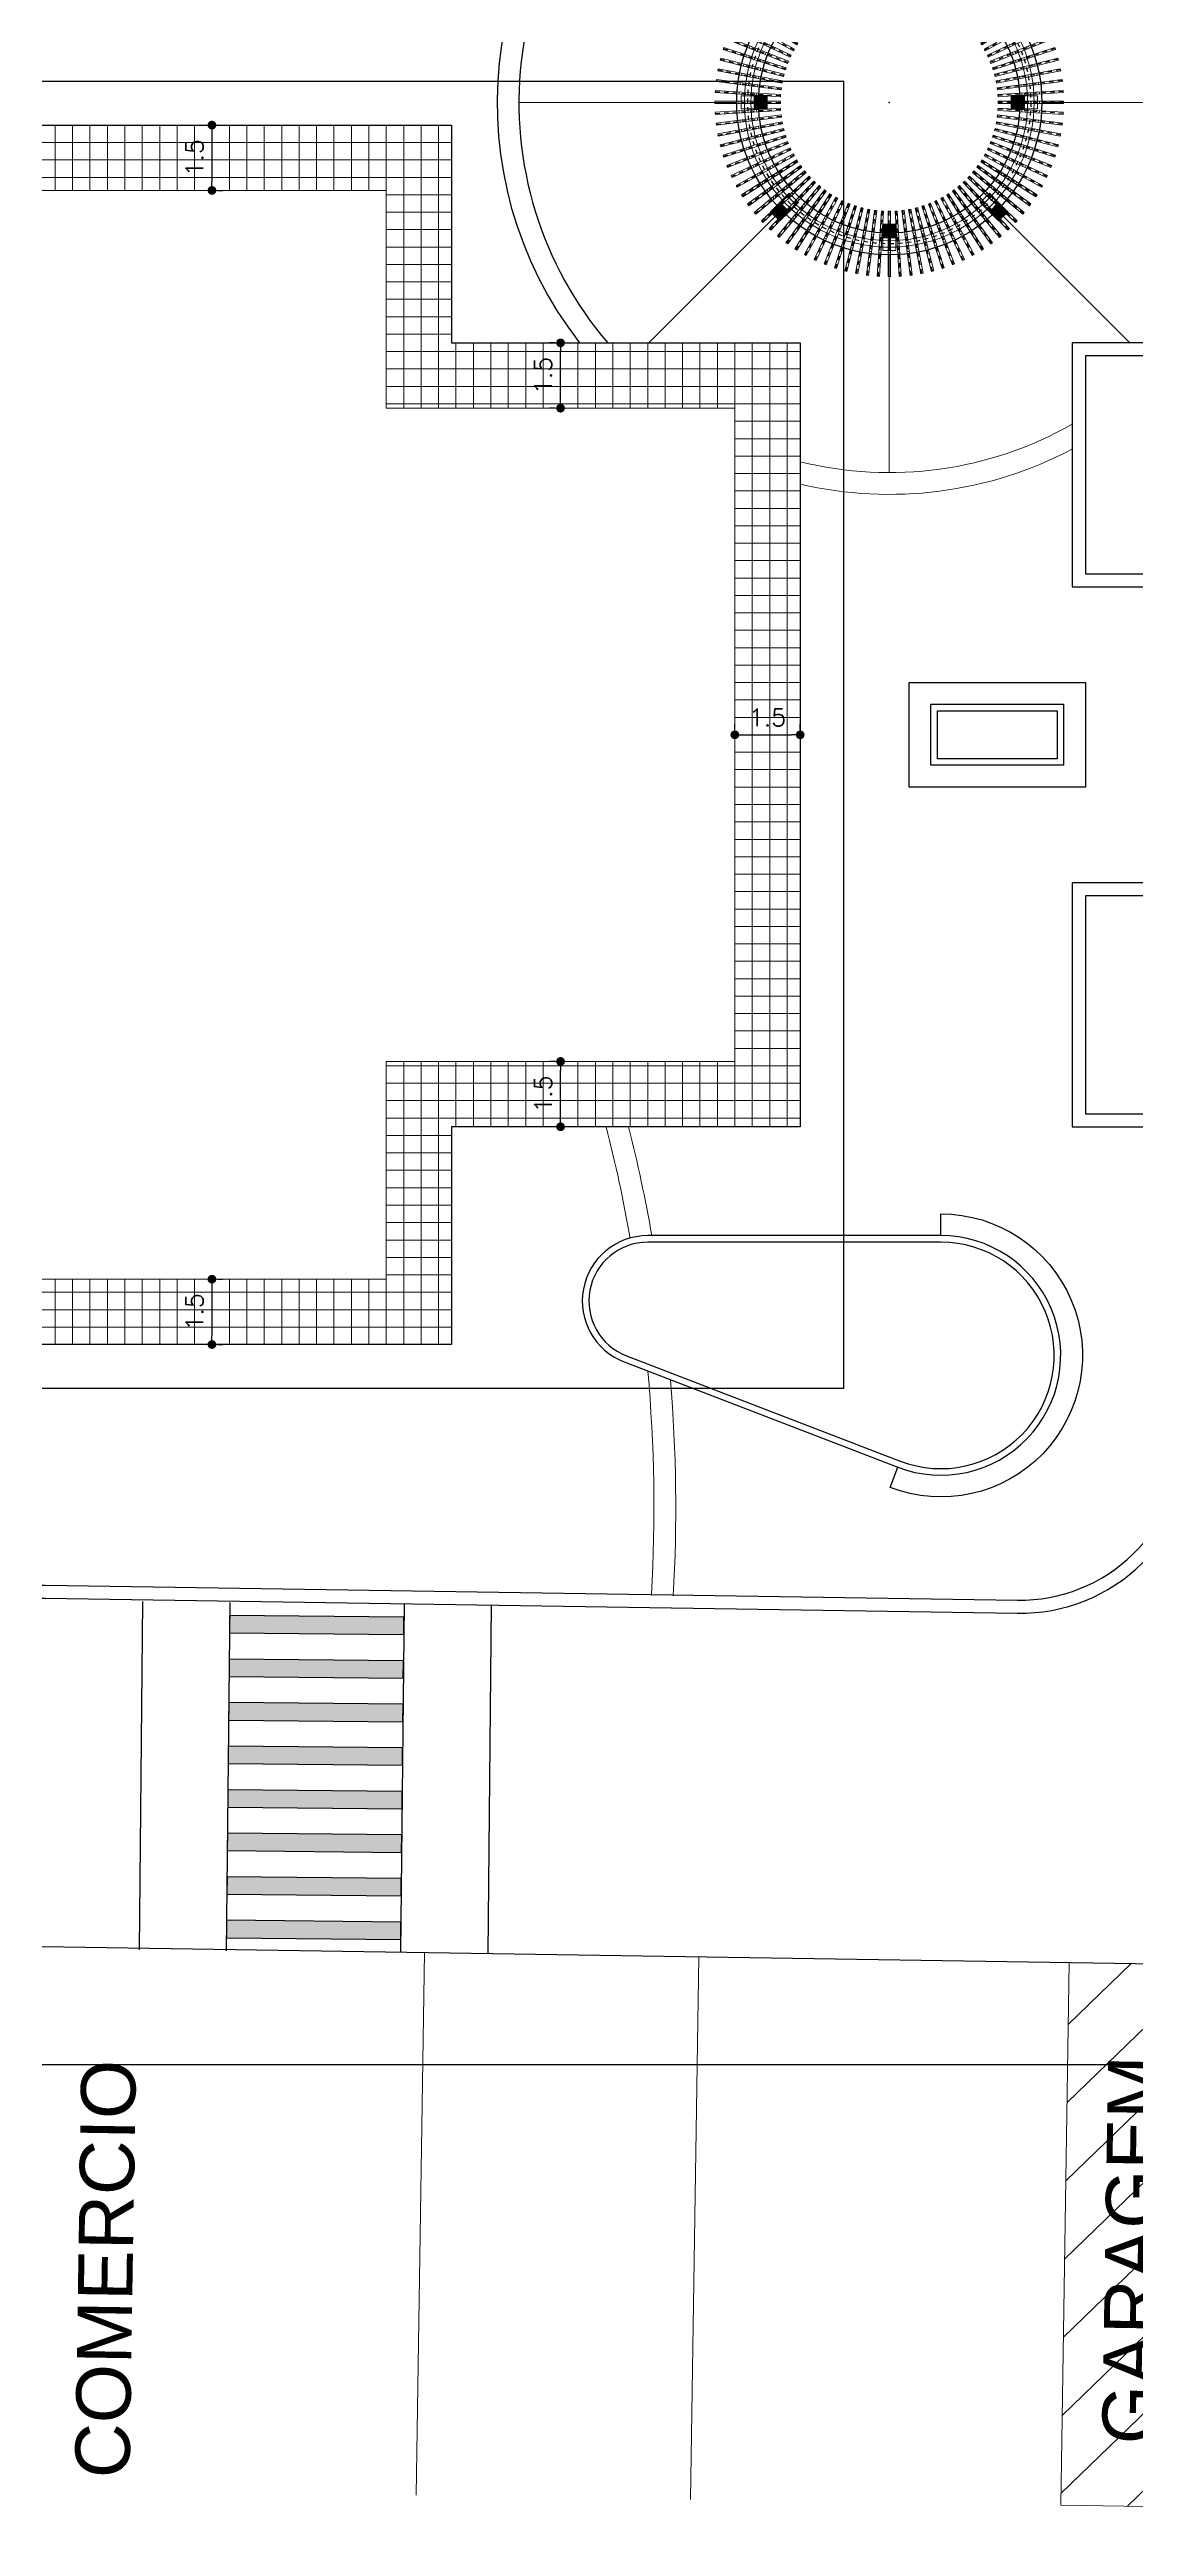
# Model space of a CAD drawing. Extents: x 387222 to 388513, y 9633222 to 9634061.
# Drawn here: x 388307 to 388331.9, y 9633403.2 to 9633460.1 of the extents above; entities that cross this region are included whole.
import ezdxf

# ---------------------------------------------------------------- set-up
doc = ezdxf.new("R2010")
doc.units = 0
doc.header["$LTSCALE"] = 0.04921259842519685
doc.header["$PDSIZE"] = -2.5
doc.linetypes.add('ACAD_PROJEÇÃO', pattern=[0.2, 0.1, -0.1])
doc.layers.get('Defpoints').update_dxf_attribs({"color": 8})
for name, color, linetype in [('AI-Cotas', 12, 'Continuous'), ('BANCO', 2, 'Continuous'), ('Camada 1', 7, 'Continuous'), ('DLXLUM03', 2, 'Continuous'), ('HACHURA', 253, 'Continuous'), ('MEIO-FIO', 3, 'Continuous'), ('P2', 2, 'Continuous'), ('PROJEÇÃO', 8, 'ACAD_PROJEÇÃO'), ('SINAH_IMPLANTAR', 7, 'Continuous')]:
    doc.layers.add(name, color=color, linetype=linetype)
for name, color, linetype, lineweight in [('ARQ_ALVENARIA', 1, 'Continuous', 0), ('ARQ_PISO', 7, 'Continuous', 13), ('Layout', 8, 'Continuous', 13), ('PERGOLA', 2, 'Continuous', 13), ('PILAR', 4, 'Continuous', 13), ('VIGA', 6, 'Continuous', 13)]:
    doc.layers.add(name, color=color, linetype=linetype, lineweight=lineweight)
doc.styles.add('RS200', font='romans.shx', dxfattribs={"height": 0.4})
doc.styles.add('T7', font='arial.ttf')
doc.dimstyles.new('Cota 200', dxfattribs={"dimscale": 0.2, "dimtxt": 0.4, "dimasz": 1, "dimexe": 1.25, "dimexo": 0.625, "dimgap": 1, "dimtad": 1, "dimzin": 4, "dimdsep": 46, "dimtxsty": 'RS200', "dimblk": 'DOT', "dimcen": 0.1, "dimclrt": 2, "dimadec": 0, "dimazin": 0, "dimtfac": 1, "dimtix": 1, "dimtmove": 0, "dimatfit": 3, "dimldrblk": 'DOT', "dimfxl": 1, "dimarcsym": 0})

# ---------------------------------------------------------------- blocks, each defined once
blk = doc.blocks.new('A$C2188079F')
at = {"layer": 'Layout'}
h = blk.add_hatch(dxfattribs=at)
h.set_pattern_fill('LINE', color=256, scale=0.4, angle=45.80543982138884, style=0)
h.set_pattern_definition([(45.80543982138884, (2.069106477312744, 57.00632724538445), (-0.9105605299318542, 0.8853132334548156), [])])
h.paths.add_polyline_path([(41.19592950423248, 12.90303795412183), (38.19622592255473, 12.86086661182344), (38.37141798762605, 0.3992221169173717), (41.3711215693038, 0.4413934592157602)])
for p, q in [((3.158347681164742e-07, 12.32388486340642), (41.19592950423248, 12.90303795412183)), ((23.39768825296778, 12.65282132849097), (23.57288031798089, 0.1911768335849047)), ((29.69706577446777, 12.74138114415109), (29.87225783948088, 0.2797366511076689)), ((38.19622592255473, 12.86086661182344), (38.37141798762605, 0.3992221169173717)), ((41.19592950423248, 12.90303795412183), (41.3711215693038, 0.4413934592157602)), ((9.799032016017009, 12.46164458058774), (9.974224081030115, 8.568167686462402e-08)), ((41.3711215693038, 0.4413934592157602), (38.37141798762605, 0.3992221169173717))]:
    blk.add_line(p, q, dxfattribs=at)
at = {"layer": 'Layout', "char_height": 1.25, "width": 15.72225240717143, "attachment_point": 1, "rotation": 90.80543982138883, "style": 'T7'}
for s, insert in [('GARAGEM', (39.2760995500721, 1.837821006774902)), ('COMERCIO', (15.73768913687672, 0.3603971693664789))]:
    blk.add_mtext(s, dxfattribs=dict(at, insert=insert))
blk = doc.blocks.new('Pergola')
at = {"layer": 'PERGOLA'}
blk.add_lwpolyline([(0.02500000000000568, 0.7500000000000142), (-0.02500000000000568, 0.7500000000000142), (-0.02500000000000568, -0.7499999999999858), (0.02500000000000568, -0.7499999999999858)], close=True, dxfattribs=at)
for points in [[(-0.02500000000000568, 0.2000000000000171), (0.02500000000000568, 0.2000000000000171)], [(-0.02500000000000568, -0.1999999999999886), (0.02500000000000568, -0.1999999999999886)]]:
    blk.add_lwpolyline(points, dxfattribs=at)
at = {"layer": 'PROJEÇÃO'}
blk.add_lwpolyline([(0, 0.7500000000000142), (0, -0.7499999999999858)], dxfattribs=at)
blk = doc.blocks.new('CAR 02')
blk.add_lwpolyline([(1.4210854715202e-14, -3.099999999999994), (1.4210854715202e-14, -3.399999999999991)])
blk.add_point((0, 0))
at = {"layer": 'BANCO'}
for radius in [3.5, 3]:
    blk.add_circle((0, 0), radius, dxfattribs=at)
at = {"layer": 'PERGOLA'}
blk.add_lwpolyline([(0.4765300667243464, -3.971592136097026), (0.5261358017900816, -3.965325474418809), (0.3381359514436264, -2.477153422447092), (0.2885302163778912, -2.483420084125309)], close=True, dxfattribs=at)
for points in [[(0.407069229903993, -3.022816508170052), (0.3574634948382578, -3.029083169848269)], [(0.457202523329715, -3.419662388695849), (0.4075967882639798, -3.425929050374066)]]:
    blk.add_lwpolyline(points, dxfattribs=at)
at = {"layer": 'PILAR'}
for points in [[(-0.1500000000000057, 3.099999999999994), (0.1499999999999915, 3.099999999999994), (0.1499999999999915, 3.399999999999991), (-0.1500000000000057, 3.399999999999991)], [(-2.29809703885627, 2.085965004500309), (-2.085965004500309, 2.29809703885627), (-2.29809703885627, 2.51022907321223), (-2.51022907321223, 2.29809703885627)], [(2.085965004500309, 2.298097038856284), (2.29809703885627, 2.085965004500324), (2.51022907321223, 2.298097038856284), (2.29809703885627, 2.510229073212244)], [(-3.099999999999994, -0.1500000000000057), (-3.099999999999994, 0.1499999999999915), (-3.399999999999991, 0.1499999999999915), (-3.399999999999991, -0.1500000000000057)], [(3.099999999999994, 0.1500000000000057), (3.099999999999994, -0.1499999999999915), (3.399999999999991, -0.1499999999999915), (3.399999999999991, 0.1500000000000057)], [(-2.085965004500309, -2.29809703885627), (-2.29809703885627, -2.085965004500309), (-2.51022907321223, -2.29809703885627), (-2.29809703885627, -2.51022907321223)], [(2.29809703885627, -2.085965004500309), (2.085965004500309, -2.29809703885627), (2.29809703885627, -2.51022907321223), (2.51022907321223, -2.29809703885627)], [(0.1500000000000057, -3.099999999999994), (-0.1499999999999915, -3.099999999999994), (-0.1499999999999915, -3.399999999999991), (0.1500000000000057, -3.399999999999991)]]:
    blk.add_lwpolyline(points, close=True, dxfattribs=at)
at = {"layer": 'PROJEÇÃO'}
blk.add_lwpolyline([(0.5013329342572139, -3.968458805257917), (0.3133330839107588, -2.480286753286201)], dxfattribs=at)
blk.add_circle((0, 0), 3.249999999999982, dxfattribs=at)
at = {"layer": 'VIGA'}
for radius in [3.324999999999982, 3.174999999999982]:
    blk.add_circle((0, 0), radius, dxfattribs=at)
at = {"layer": 'PERGOLA'}
for p, rotation in [((-0.204069188470271, 3.243586867391869), 3.600000000000009), ((0.204069188470271, 3.243586867391869), 356.4), ((-1.565699440830571, 2.847996710142539), 28.8), ((-1.383782697586483, 2.940687920514549), 25.20000000000001), ((-1.19640479622521, 3.021773579136806), 21.6), ((-1.004305231718575, 3.090933677959228), 18), ((-0.8082421332857734, 3.147895273668041), 14.4), ((-0.6089892724036048, 3.192433564868224), 10.80000000000001), ((-0.4073330090839846, 3.224372779272045), 7.200000000000002), ((0.4073330090839846, 3.224372779272045), 352.8000000000001), ((0.6089892724036048, 3.192433564868224), 349.2000000000001), ((0.8082421332857734, 3.147895273668041), 345.6), ((1.004305231718575, 3.090933677959228), 342), ((1.196404796225195, 3.021773579136806), 338.4), ((1.383782697586483, 2.940687920514549), 334.8), ((1.565699440830571, 2.847996710142539), 331.2), ((-2.224778094268231, 2.36914803911958), 43.20000000000002), ((-2.071627966683224, 2.504168039021295), 39.60000000000002), ((-1.910302069950518, 2.629305231718561), 36.00000000000001), ((-1.741437083681717, 2.744065757881529), 32.39999999999999), ((1.741437083681717, 2.744065757881529), 327.6000000000001), ((1.910302069950518, 2.629305231718561), 324), ((2.071627966683224, 2.504168039021309), 320.4), ((2.224778094268217, 2.36914803911958), 316.8000000000001), ((-2.629305231718561, 1.910302069950518), 54.00000000000001), ((-2.504168039021295, 2.071627966683224), 50.40000000000002), ((-2.36914803911958, 2.224778094268231), 46.79999999999999), ((2.36914803911958, 2.224778094268217), 313.2), ((2.504168039021295, 2.071627966683224), 309.6), ((2.629305231718561, 1.910302069950532), 306.0000000000001), ((-2.940687920514549, 1.383782697586483), 64.79999999999998), ((-2.847996710142539, 1.565699440830571), 61.20000000000001), ((-2.744065757881529, 1.741437083681731), 57.60000000000002), ((2.744065757881529, 1.741437083681731), 302.4), ((2.847996710142539, 1.565699440830571), 298.8), ((2.940687920514549, 1.383782697586483), 295.2), ((-3.090933677959228, 1.004305231718575), 72), ((-3.021773579136806, 1.19640479622521), 68.40000000000002), ((3.021773579136806, 1.196404796225195), 291.6), ((3.090933677959228, 1.004305231718575), 288), ((-3.192433564868224, 0.6089892724036048), 79.20000000000002), ((-3.147895273668041, 0.8082421332857734), 75.60000000000001), ((3.147895273668041, 0.8082421332857734), 284.4), ((3.192433564868224, 0.6089892724036048), 280.8), ((-3.249999999999986, 0), 90), ((-3.243586867391869, 0.204069188470271), 86.40000000000002), ((-3.224372779272045, 0.4073330090839846), 82.8), ((3.224372779272045, 0.4073330090839846), 277.2), ((3.243586867391869, 0.204069188470271), 273.6), ((3.249999999999986, 0), 270), ((-3.243586867391869, -0.204069188470271), 93.60000000000001), ((-3.224372779272045, -0.4073330090839846), 97.2), ((-3.192433564868224, -0.6089892724036048), 100.8), ((3.192433564868224, -0.6089892724036048), 259.1999999999999), ((3.224372779272045, -0.4073330090839846), 262.8), ((3.243586867391869, -0.204069188470271), 266.4), ((-3.147895273668041, -0.8082421332857734), 104.4), ((-3.090933677959242, -1.004305231718575), 108), ((-3.021773579136806, -1.19640479622521), 111.6), ((-2.940687920514549, -1.383782697586483), 115.2), ((2.940687920514549, -1.383782697586483), 244.8), ((3.021773579136806, -1.19640479622521), 248.4), ((3.090933677959228, -1.004305231718575), 252), ((3.147895273668041, -0.8082421332857734), 255.6), ((-2.847996710142539, -1.565699440830571), 118.8), ((-2.744065757881529, -1.741437083681731), 122.4), ((-2.629305231718561, -1.910302069950518), 126), ((-2.504168039021295, -2.071627966683224), 129.6), ((-2.36914803911958, -2.224778094268217), 133.2), ((2.36914803911958, -2.224778094268217), 226.8), ((2.504168039021295, -2.071627966683224), 230.4), ((2.629305231718561, -1.910302069950518), 234), ((2.744065757881529, -1.741437083681731), 237.6), ((2.847996710142539, -1.565699440830571), 241.2), ((-2.224778094268217, -2.36914803911958), 136.8), ((-2.071627966683224, -2.504168039021295), 140.4), ((-1.910302069950518, -2.629305231718561), 144), ((-1.741437083681731, -2.744065757881529), 147.6), ((-1.565699440830571, -2.847996710142539), 151.2), ((-1.383782697586483, -2.940687920514549), 154.8), ((1.383782697586483, -2.940687920514549), 205.2), ((1.565699440830571, -2.847996710142539), 208.8), ((1.741437083681731, -2.744065757881529), 212.4), ((1.910302069950518, -2.629305231718561), 216), ((2.071627966683224, -2.504168039021295), 219.6), ((2.224778094268217, -2.36914803911958), 223.2), ((-1.19640479622521, -3.021773579136806), 158.4), ((-1.004305231718575, -3.090933677959228), 162), ((-0.8082421332857734, -3.147895273668041), 165.6), ((-0.6089892724036048, -3.192433564868224), 169.2), ((-0.4073330090839846, -3.224372779272045), 172.8), ((-0.204069188470271, -3.243586867391869), 176.4), ((0, -3.249999999999986), 180), ((0.204069188470271, -3.243586867391869), 183.5999999999999), ((0.6089892724036048, -3.192433564868224), 190.8), ((0.8082421332857734, -3.147895273668041), 194.4), ((1.004305231718575, -3.090933677959228), 198), ((1.19640479622521, -3.021773579136806), 201.6)]:
    blk.add_blockref('Pergola', p, dxfattribs=dict(at, rotation=rotation))
blk.add_blockref('Pergola', (0, 3.249999999999986), dxfattribs=at)
blk = doc.blocks.new('A$C25162ABB')
at = {"layer": 'SINAH_IMPLANTAR'}
h = blk.add_hatch(color=256, dxfattribs=at)
h.dxf.hatch_style = 1
h.paths.add_polyline_path([(2.018109218392055, 7.351167233660817), (6.016661224479321, 7.458786258473992), (6.005899321986362, 7.85864146053791), (2.007347315899096, 7.751022435724735)])
h = blk.add_hatch(color=256, dxfattribs=at)
h.dxf.hatch_style = 1
h.paths.add_polyline_path([(2.045013973664027, 6.35152923129499), (6.043565979751293, 6.459148256108165), (6.032804077258334, 6.859003458172083), (2.034252071171068, 6.751384433358908)])
h = blk.add_hatch(color=256, dxfattribs=at)
h.dxf.hatch_style = 1
h.paths.add_polyline_path([(2.071918728819583, 5.351891230791807), (6.070470734906849, 5.459510255604982), (6.059708832413889, 5.8593654576689), (2.061156826326624, 5.751746432855725)])
h = blk.add_hatch(color=256, dxfattribs=at)
h.dxf.hatch_style = 1
h.paths.add_polyline_path([(2.098823484091554, 4.352253226563334), (6.09737549017882, 4.45987225137651), (6.086613587685861, 4.859727453440428), (2.088061581598595, 4.752108428627253)])
h = blk.add_hatch(color=256, dxfattribs=at)
h.dxf.hatch_style = 1
h.paths.add_polyline_path([(2.12572823924711, 3.352615227922797), (6.124280245334376, 3.460234252735972), (6.113518342841417, 3.860089454799891), (2.114966336754151, 3.752470429986715)])
h = blk.add_hatch(color=256, dxfattribs=at)
h.dxf.hatch_style = 1
h.paths.add_polyline_path([(2.152632994402666, 2.35297722555697), (6.151185000489932, 2.460596250370145), (6.140423097996973, 2.860451452434063), (2.141871091909707, 2.752832427620888)])
h = blk.add_hatch(color=256, dxfattribs=at)
h.dxf.hatch_style = 1
h.paths.add_polyline_path([(2.179537749558222, 1.353339226916432), (6.178089755645487, 1.460958251729608), (6.167327853152528, 1.860813453793526), (2.168775847065262, 1.75319442898035)])
h = blk.add_hatch(color=256, dxfattribs=at)
h.dxf.hatch_style = 1
h.paths.add_polyline_path([(2.206442504830193, 0.3537012226879597), (6.204994510917459, 0.4613202475011349), (6.1942326084245, 0.861175449565053), (2.195680602337234, 0.7535564247518778)])
at = {"layer": 'Camada 1'}
for points in [[(-1.137377694249153e-07, 7.997104324400425), (0.2152379263425246, 3.688037395477295e-07)], [(1.999275889364071, 8.050913834944367), (2.214513929444365, 0.053809879347682)], [(5.997827895567752, 8.158532856032252), (6.213065935648046, 0.1614289004355669)], [(7.997103898669593, 8.212342366576195), (8.212341938749887, 0.2152384109795094)]]:
    blk.add_lwpolyline(points, dxfattribs=at)
at = {"layer": 'SINAH_IMPLANTAR'}
for points in [[(2.018109218392055, 7.351167233660817), (6.016661224479321, 7.458786258473992), (6.005899321986362, 7.85864146053791), (2.007347315899096, 7.751022435724735)], [(2.045013973664027, 6.35152923129499), (6.043565979751293, 6.459148256108165), (6.032804077258334, 6.859003458172083), (2.034252071171068, 6.751384433358908)], [(2.071918728819583, 5.351891230791807), (6.070470734906849, 5.459510255604982), (6.059708832413889, 5.8593654576689), (2.061156826326624, 5.751746432855725)], [(2.098823484091554, 4.352253226563334), (6.09737549017882, 4.45987225137651), (6.086613587685861, 4.859727453440428), (2.088061581598595, 4.752108428627253)], [(2.12572823924711, 3.352615227922797), (6.124280245334376, 3.460234252735972), (6.113518342841417, 3.860089454799891), (2.114966336754151, 3.752470429986715)], [(2.152632994402666, 2.35297722555697), (6.151185000489932, 2.460596250370145), (6.140423097996973, 2.860451452434063), (2.141871091909707, 2.752832427620888)], [(2.179537749558222, 1.353339226916432), (6.178089755645487, 1.460958251729608), (6.167327853152528, 1.860813453793526), (2.168775847065262, 1.75319442898035)], [(2.206442504830193, 0.3537012226879597), (6.204994510917459, 0.4613202475011349), (6.1942326084245, 0.861175449565053), (2.195680602337234, 0.7535564247518778)]]:
    blk.add_lwpolyline(points, close=True, dxfattribs=at)
blk = doc.blocks.new('*X430')
at = {"color": 0}
for p, q in [((-0.1092439952078573, -0.1470766164589037), (-0.1092439952078573, 0.1529233835411077)), ((-0.0827274909133658, -0.1470766164589037), (-0.08272749091336579, 0.1529233835411077)), ((-0.03424399520785444, -0.1470766164589037), (-0.03424399520785442, 0.1529233835411077)), ((-0.007727490913362957, -0.1470766164589037), (-0.007727490913362938, 0.1529233835411077)), ((0.0407560047921484, -0.1470766164589037), (0.04075600479214842, 0.1529233835411077)), ((0.06727250908663988, -0.1470766164589037), (0.0672725090866399, 0.1529233835411077)), ((0.1157560047921512, -0.1470766164589037), (0.1157560047921513, 0.1529233835411077)), ((0.1422725090866427, -0.1470766164589037), (0.1422725090866427, 0.1529233835411077))]:
    blk.add_line(p, q, dxfattribs=at)
blk = doc.blocks.new('Lum. Piso')
at = {"layer": 'HACHURA'}
h = blk.add_hatch(color=8, dxfattribs=at)
h.dxf.hatch_style = 1
h.paths.add_polyline_path([(0, -0.2999999523162842), (0.6000000014901161, -0.2999999523162842), (0.6000000014901161, 0.2999999523162842), (0, 0.2999999523162842)])
at = {"layer": 'DLXLUM03'}
for points in [[(0, -0.2999999523162842), (0.6000000014901161, -0.2999999523162842), (0.6000000014901161, 0.2999999523162842), (0, 0.2999999523162842)], [(0.07500000298023224, -0.2250000238418579), (0.5250000059604645, -0.2250000238418579), (0.5250000059604645, 0.2249999046325684), (0.07500000298023224, 0.2249999046325684)]]:
    blk.add_lwpolyline(points, close=True, dxfattribs=at)
at = {"layer": 'DLXLUM03', "xscale": 1.499999999999803, "yscale": 1.499999999999803, "zscale": 1.499999999999803}
blk.add_blockref('*X430', (0.2851501107215881, -0.004385232925415039), dxfattribs=at)
blk = doc.blocks.new('_Dot')
at = {"color": 0, "linetype": 'ByBlock', "lineweight": -2}
blk.add_line((-0.5, 0), (-1, 0), dxfattribs=at)
at = {"color": 0, "linetype": 'ByBlock', "const_width": 0.5}
blk.add_lwpolyline([(-0.25, 0, 1), (0.25, 0, 1)], format="xyb", close=True, dxfattribs=at)
blk = doc.blocks.new('*D609')
at = {"layer": 'AI-Cotas', "color": 0, "lineweight": -2, "transparency": 16777216}
for p, q in [((388310.7128326786, 9633431.670389615), (388310.7128326786, 9633430.570389614)), ((388310.8378326783, 9633431.870389614), (388310.9628326786, 9633431.870389614)), ((388310.8378326783, 9633430.370389614), (388310.9628326786, 9633430.370389614))]:
    blk.add_line(p, q, dxfattribs=at)
at = {"layer": 'Defpoints', "color": 0, "transparency": 16777216}
for p in [(388310.7128326783, 9633431.870389614), (388310.7128326783, 9633430.370389614), (388310.7128326786, 9633430.370389614)]:
    blk.add_point(p, dxfattribs=at)
at = {"layer": 'AI-Cotas', "color": 0, "lineweight": -2, "transparency": 16777216, "xscale": 0.2, "yscale": 0.2, "zscale": 0.2}
for p, rotation in [((388310.7128326786, 9633431.870389614), 90), ((388310.7128326786, 9633430.370389614), 270)]:
    blk.add_blockref('_Dot', p, dxfattribs=dict(at, rotation=rotation))
at = {"layer": 'AI-Cotas', "color": 2, "transparency": 16777216, "insert": (388310.312832677, 9633431.120389614), "char_height": 0.4, "attachment_point": 5, "rotation": 90, "style": 'RS200'}
blk.add_mtext('1.5', dxfattribs=at)
blk = doc.blocks.new('*D610')
at = {"layer": 'AI-Cotas', "color": 0, "lineweight": -2, "transparency": 16777216}
for p, q in [((388310.8378326783, 9633458.370389614), (388310.9628326786, 9633458.370389614)), ((388310.7128326786, 9633458.170389615), (388310.7128326786, 9633457.070389614)), ((388310.8378326783, 9633456.870389614), (388310.9628326786, 9633456.870389614))]:
    blk.add_line(p, q, dxfattribs=at)
at = {"layer": 'Defpoints', "color": 0, "transparency": 16777216}
for p in [(388310.7128326783, 9633458.370389614), (388310.7128326783, 9633456.870389614), (388310.7128326786, 9633456.870389614)]:
    blk.add_point(p, dxfattribs=at)
at = {"layer": 'AI-Cotas', "color": 0, "lineweight": -2, "transparency": 16777216, "xscale": 0.2, "yscale": 0.2, "zscale": 0.2}
for p, rotation in [((388310.7128326786, 9633458.370389614), 90), ((388310.7128326786, 9633456.870389614), 270)]:
    blk.add_blockref('_Dot', p, dxfattribs=dict(at, rotation=rotation))
at = {"layer": 'AI-Cotas', "color": 2, "transparency": 16777216, "insert": (388310.312832677, 9633457.620389614), "char_height": 0.4, "attachment_point": 5, "rotation": 90, "style": 'RS200'}
blk.add_mtext('1.5', dxfattribs=at)
blk = doc.blocks.new('*D611')
at = {"layer": 'AI-Cotas', "color": 0, "lineweight": -2, "transparency": 16777216}
for p, q in [((388318.5878326783, 9633453.370389614), (388318.4628326783, 9633453.370389614)), ((388318.7128326783, 9633452.070389614), (388318.7128326783, 9633453.170389615)), ((388318.5878326783, 9633451.870389614), (388318.4628326783, 9633451.870389614))]:
    blk.add_line(p, q, dxfattribs=at)
at = {"layer": 'Defpoints', "color": 0, "transparency": 16777216}
for p in [(388318.7128326783, 9633453.370389614), (388318.7128326783, 9633453.370389614), (388318.7128326783, 9633451.870389614)]:
    blk.add_point(p, dxfattribs=at)
at = {"layer": 'AI-Cotas', "color": 0, "lineweight": -2, "transparency": 16777216, "xscale": 0.2, "yscale": 0.2, "zscale": 0.2}
for p, rotation in [((388318.7128326783, 9633453.370389614), 90), ((388318.7128326783, 9633451.870389614), 270)]:
    blk.add_blockref('_Dot', p, dxfattribs=dict(at, rotation=rotation))
at = {"layer": 'AI-Cotas', "color": 2, "transparency": 16777216, "insert": (388318.3128326767, 9633452.620389614), "char_height": 0.4, "attachment_point": 5, "rotation": 90, "style": 'RS200'}
blk.add_mtext('1.5', dxfattribs=at)
blk = doc.blocks.new('*D612')
at = {"layer": 'AI-Cotas', "color": 0, "lineweight": -2, "transparency": 16777216}
for p, q in [((388318.5878326783, 9633436.870389614), (388318.4628326783, 9633436.870389614)), ((388318.7128326783, 9633435.570389614), (388318.7128326783, 9633436.670389615)), ((388318.5878326783, 9633435.370389614), (388318.4628326783, 9633435.370389614))]:
    blk.add_line(p, q, dxfattribs=at)
at = {"layer": 'Defpoints', "color": 0, "transparency": 16777216}
for p in [(388318.7128326783, 9633436.870389614), (388318.7128326783, 9633436.870389614), (388318.7128326783, 9633435.370389614)]:
    blk.add_point(p, dxfattribs=at)
at = {"layer": 'AI-Cotas', "color": 0, "lineweight": -2, "transparency": 16777216, "xscale": 0.2, "yscale": 0.2, "zscale": 0.2}
for p, rotation in [((388318.7128326783, 9633436.870389614), 90), ((388318.7128326783, 9633435.370389614), 270)]:
    blk.add_blockref('_Dot', p, dxfattribs=dict(at, rotation=rotation))
at = {"layer": 'AI-Cotas', "color": 2, "transparency": 16777216, "insert": (388318.3128326767, 9633436.120389614), "char_height": 0.4, "attachment_point": 5, "rotation": 90, "style": 'RS200'}
blk.add_mtext('1.5', dxfattribs=at)
blk = doc.blocks.new('*D613')
at = {"layer": 'AI-Cotas', "color": 0, "lineweight": -2, "transparency": 16777216}
for p, q in [((388322.7128326783, 9633444.495389614), (388322.7128326783, 9633444.620389614)), ((388322.9128326784, 9633444.370389614), (388324.0128326783, 9633444.370389614)), ((388324.2128326783, 9633444.495389614), (388324.2128326783, 9633444.620389614))]:
    blk.add_line(p, q, dxfattribs=at)
at = {"layer": 'Defpoints', "color": 0, "transparency": 16777216}
for p in [(388322.7128326783, 9633444.370389614), (388324.2128326783, 9633444.370389614), (388324.2128326783, 9633444.370389614)]:
    blk.add_point(p, dxfattribs=at)
at = {"layer": 'AI-Cotas', "color": 0, "lineweight": -2, "transparency": 16777216, "xscale": 0.2, "yscale": 0.2, "zscale": 0.2, "rotation": 180}
blk.add_blockref('_Dot', (388322.7128326783, 9633444.370389614), dxfattribs=at)
at = {"layer": 'AI-Cotas', "color": 0, "lineweight": -2, "transparency": 16777216, "xscale": 0.2, "yscale": 0.2, "zscale": 0.2}
blk.add_blockref('_Dot', (388324.2128326783, 9633444.370389614), dxfattribs=at)
at = {"layer": 'AI-Cotas', "color": 2, "transparency": 16777216, "insert": (388323.4628326783, 9633444.770389615), "char_height": 0.4, "attachment_point": 5, "style": 'RS200'}
blk.add_mtext('1.5', dxfattribs=at)

msp = doc.modelspace()

# ---------------------------------------------------------------- linework, layer by layer
at = {"layer": 'ARQ_ALVENARIA'}
msp.add_lwpolyline([(388306.7128326783, 9633431.870389614), (388306.7128326783, 9633439.370389614), (388286.7128326783, 9633439.370389614), (388286.7128326783, 9633449.370389614), (388306.7128326783, 9633449.370389614), (388306.7128326783, 9633456.870389614), (388314.7128326783, 9633456.870389614), (388314.7128326783, 9633451.870389614), (388322.7128326783, 9633451.870389614), (388322.7128326783, 9633436.870389614), (388314.7128326783, 9633436.870389614), (388314.7128326783, 9633431.870389614)], close=True, dxfattribs=at)
at = {"layer": 'ARQ_PISO'}
for points in [[(388322.7574345423, 9633458.891409501), (388317.7574345423, 9633458.891409501)], [(388329.7574345423, 9633458.891409501), (388332.9574345423, 9633458.891409501)], [(388307.112833023, 9633456.870389614), (388307.112833023, 9633458.370389614)], [(388307.5128330048, 9633456.870389614), (388307.5128330048, 9633458.370389614)], [(388307.9128329867, 9633456.870389614), (388307.9128329867, 9633458.370389614)], [(388308.3128329685, 9633456.870389614), (388308.3128329685, 9633458.370389614)], [(388308.7128329504, 9633456.870389614), (388308.7128329504, 9633458.370389614)], [(388309.1128329323, 9633456.870389614), (388309.1128329323, 9633458.370389614)], [(388309.5128329141, 9633456.870389614), (388309.5128329141, 9633458.370389614)], [(388309.912832896, 9633456.870389614), (388309.912832896, 9633458.370389614)], [(388310.3128328779, 9633456.870389614), (388310.3128328779, 9633458.370389614)], [(388310.7128328597, 9633456.870389614), (388310.7128328597, 9633458.370389614)], [(388311.1128328416, 9633456.870389614), (388311.1128328416, 9633458.370389614)], [(388311.5128328234, 9633456.870389614), (388311.5128328234, 9633458.370389614)], [(388311.9128328053, 9633456.870389614), (388311.9128328053, 9633458.370389614)], [(388312.3128327872, 9633456.870389614), (388312.3128327872, 9633458.370389614)], [(388312.712832769, 9633456.870389614), (388312.712832769, 9633458.370389614)], [(388313.1128327509, 9633456.870389614), (388313.1128327509, 9633458.370389614)], [(388313.5128327328, 9633456.870389614), (388313.5128327328, 9633458.370389614)], [(388313.9128327146, 9633456.870389614), (388313.9128327146, 9633458.370389614)], [(388314.3128326965, 9633456.870389614), (388314.3128326965, 9633458.370389614)], [(388314.7128326783, 9633456.870389614), (388314.7128326783, 9633458.370389614)], [(388315.1128326602, 9633451.870389614), (388315.1128326602, 9633458.370389614)], [(388315.5128326612, 9633451.870389614), (388315.5128326612, 9633458.370389614)], [(388315.9128326621, 9633451.870389614), (388315.9128326621, 9633458.370389614)], [(388316.2128326783, 9633457.970389627), (388305.2128326783, 9633457.970389627)], [(388316.2128326783, 9633457.570389627), (388305.2128326783, 9633457.570389627)], [(388316.2128326783, 9633457.170389626), (388305.2128326783, 9633457.170389626)], [(388316.2128326783, 9633456.770389626), (388314.7128326783, 9633456.770389626)], [(388316.2128326783, 9633456.370389625), (388314.7128326783, 9633456.370389625)], [(388323.7825608082, 9633456.416535767), (388320.7364146567, 9633453.370389614)], [(388328.7323082764, 9633456.416535767), (388331.7784544278, 9633453.370389614)], [(388316.2128326783, 9633455.970389625), (388314.7128326783, 9633455.970389625)], [(388316.2128326783, 9633455.570389625), (388314.7128326783, 9633455.570389625)], [(388316.2128326783, 9633455.170389624), (388314.7128326783, 9633455.170389624)], [(388326.2574345423, 9633455.391409501), (388326.2574345423, 9633450.391409501)], [(388316.2128326783, 9633454.770389624), (388314.7128326783, 9633454.770389624)], [(388316.2128326783, 9633454.370389624), (388314.7128326783, 9633454.370389624)], [(388316.2128326783, 9633453.970389623), (388314.7128326783, 9633453.970389623)], [(388316.2128326783, 9633453.570389623), (388314.7128326783, 9633453.570389623)], [(388316.3128326631, 9633451.870389614), (388316.3128326631, 9633453.370389614)], [(388316.712832664, 9633451.870389614), (388316.712832664, 9633453.370389614)], [(388317.112832665, 9633451.870389614), (388317.112832665, 9633453.370389614)], [(388317.5128326659, 9633451.870389614), (388317.5128326659, 9633453.370389614)], [(388317.9128326669, 9633451.870389614), (388317.9128326669, 9633453.370389614)], [(388318.3128326678, 9633451.870389614), (388318.3128326678, 9633453.370389614)], [(388318.7128326688, 9633451.870389614), (388318.7128326688, 9633453.370389614)], [(388319.1128326698, 9633451.870389614), (388319.1128326698, 9633453.370389614)], [(388319.5128326707, 9633451.870389614), (388319.5128326707, 9633453.370389614)], [(388319.9128326717, 9633451.870389614), (388319.9128326717, 9633453.370389614)], [(388320.3128326726, 9633451.870389614), (388320.3128326726, 9633453.370389614)], [(388320.7128326736, 9633451.870389614), (388320.7128326736, 9633453.370389614)], [(388321.1128326745, 9633451.870389614), (388321.1128326745, 9633453.370389614)], [(388321.5128326755, 9633451.870389614), (388321.5128326755, 9633453.370389614)], [(388321.9128326764, 9633451.870389614), (388321.9128326764, 9633453.370389614)], [(388322.3128326774, 9633451.870389614), (388322.3128326774, 9633453.370389614)], [(388322.7128326783, 9633451.870389614), (388322.7128326783, 9633453.370389614)], [(388323.1128326793, 9633453.370389614), (388323.1128326793, 9633435.370389614)], [(388323.5128326793, 9633453.370389614), (388323.5128326793, 9633435.370389614)], [(388323.9128326793, 9633453.370389614), (388323.9128326793, 9633435.370389614)], [(388324.2128326783, 9633453.170389622), (388314.7128326783, 9633453.170389622)], [(388324.2128326783, 9633452.770389622), (388314.7128326783, 9633452.770389622)], [(388324.2128326783, 9633452.370389622), (388314.7128326783, 9633452.370389622)], [(388324.2128326783, 9633451.970389621), (388314.7128326783, 9633451.970389621)], [(388324.2128326783, 9633451.570389621), (388322.7128326783, 9633451.570389621)], [(388324.2128326783, 9633451.17038962), (388322.7128326783, 9633451.17038962)], [(388324.2128326783, 9633450.77038962), (388322.7128326783, 9633450.77038962)], [(388324.2128326783, 9633450.37038962), (388322.7128326783, 9633450.37038962)], [(388324.2128326783, 9633449.97038962), (388322.7128326783, 9633449.97038962)], [(388324.2128326783, 9633449.57038962), (388322.7128326783, 9633449.57038962)], [(388324.2128326783, 9633449.170389619), (388322.7128326783, 9633449.170389619)], [(388324.2128326783, 9633448.770389618), (388322.7128326783, 9633448.770389618)], [(388324.2128326783, 9633448.370389618), (388322.7128326783, 9633448.370389618)], [(388324.2128326783, 9633447.970389618), (388322.7128326783, 9633447.970389618)], [(388324.2128326783, 9633447.570389617), (388322.7128326783, 9633447.570389617)], [(388324.2128326783, 9633447.170389617), (388322.7128326783, 9633447.170389617)], [(388324.2128326783, 9633446.770389616), (388322.7128326783, 9633446.770389616)], [(388324.2128326783, 9633446.370389616), (388322.7128326783, 9633446.370389616)], [(388324.2128326783, 9633445.970389616), (388322.7128326783, 9633445.970389616)], [(388324.2128326783, 9633445.570389615), (388322.7128326783, 9633445.570389615)], [(388324.2128326783, 9633445.170389615), (388322.7128326783, 9633445.170389615)], [(388324.2128326783, 9633444.770389615), (388322.7128326783, 9633444.770389615)], [(388324.2128326783, 9633444.370389614), (388322.7128326783, 9633444.370389614)], [(388324.2128326783, 9633443.970389614), (388322.7128326783, 9633443.970389614)], [(388324.2128326783, 9633443.570389614), (388322.7128326783, 9633443.570389614)], [(388324.2128326783, 9633443.170389613), (388322.7128326783, 9633443.170389613)], [(388324.2128326783, 9633442.770389613), (388322.7128326783, 9633442.770389613)], [(388324.2128326783, 9633442.370389612), (388322.7128326783, 9633442.370389612)], [(388324.2128326783, 9633441.970389612), (388322.7128326783, 9633441.970389612)], [(388324.2128326783, 9633441.570389612), (388322.7128326783, 9633441.570389612)], [(388324.2128326783, 9633441.170389611), (388322.7128326783, 9633441.170389611)], [(388324.2128326783, 9633440.77038961), (388322.7128326783, 9633440.77038961)], [(388324.2128326783, 9633440.37038961), (388322.7128326783, 9633440.37038961)], [(388324.2128326783, 9633439.97038961), (388322.7128326783, 9633439.97038961)], [(388324.2128326783, 9633439.57038961), (388322.7128326783, 9633439.57038961)], [(388324.2128326783, 9633439.17038961), (388322.7128326783, 9633439.17038961)], [(388324.2128326783, 9633438.770389609), (388322.7128326783, 9633438.770389609)], [(388324.2128326783, 9633438.370389609), (388322.7128326783, 9633438.370389609)], [(388324.2128326783, 9633437.970389608), (388322.7128326783, 9633437.970389608)], [(388324.2128326783, 9633437.570389608), (388322.7128326783, 9633437.570389608)], [(388324.2128326783, 9633436.770389607), (388314.7128326783, 9633436.770389607)], [(388315.1128326788, 9633436.870389614), (388315.1128326788, 9633430.370389614)], [(388315.5128326789, 9633436.870389614), (388315.5128326789, 9633430.370389614)], [(388315.9128326789, 9633436.870389614), (388315.9128326789, 9633430.370389614)], [(388316.3128326789, 9633436.870389614), (388316.3128326789, 9633435.370389614)], [(388316.7128326789, 9633436.870389614), (388316.7128326789, 9633435.370389614)], [(388317.1128326789, 9633436.870389614), (388317.1128326789, 9633435.370389614)], [(388317.512832679, 9633436.870389614), (388317.512832679, 9633435.370389614)], [(388317.912832679, 9633436.870389614), (388317.912832679, 9633435.370389614)], [(388318.312832679, 9633436.870389614), (388318.312832679, 9633435.370389614)], [(388318.712832679, 9633436.870389614), (388318.712832679, 9633435.370389614)], [(388319.1128326791, 9633436.870389614), (388319.1128326791, 9633435.370389614)], [(388319.5128326791, 9633436.870389614), (388319.5128326791, 9633435.370389614)], [(388319.9128326791, 9633436.870389614), (388319.9128326791, 9633435.370389614)], [(388320.3128326791, 9633436.870389614), (388320.3128326791, 9633435.370389614)], [(388320.7128326792, 9633436.870389614), (388320.7128326792, 9633435.370389614)], [(388321.1128326792, 9633436.870389614), (388321.1128326792, 9633435.370389614)], [(388321.5128326792, 9633436.870389614), (388321.5128326792, 9633435.370389614)], [(388321.9128326792, 9633436.870389614), (388321.9128326792, 9633435.370389614)], [(388322.3128326793, 9633436.870389614), (388322.3128326793, 9633435.370389614)], [(388324.2128326783, 9633437.170389608), (388322.7128326783, 9633437.170389608)], [(388322.7128326793, 9633436.870389614), (388322.7128326793, 9633435.370389614)], [(388324.2128326783, 9633436.370389607), (388314.7128326783, 9633436.370389607)], [(388324.2128326783, 9633435.970389606), (388314.7128326783, 9633435.970389606)], [(388324.2128326783, 9633435.570389606), (388314.7128326783, 9633435.570389606)], [(388316.2128326783, 9633435.170389606), (388314.7128326783, 9633435.170389606)], [(388316.2128326783, 9633434.770389605), (388314.7128326783, 9633434.770389605)], [(388316.2128326783, 9633434.370389605), (388314.7128326783, 9633434.370389605)], [(388316.2128326783, 9633433.970389605), (388314.7128326783, 9633433.970389605)], [(388316.2128326783, 9633433.570389604), (388314.7128326783, 9633433.570389604)], [(388316.2128326783, 9633433.170389604), (388314.7128326783, 9633433.170389604)], [(388316.2128326783, 9633432.770389603), (388314.7128326783, 9633432.770389603)], [(388316.2128326783, 9633432.370389603), (388314.7128326783, 9633432.370389603)], [(388307.1128326784, 9633431.870389614), (388307.1128326784, 9633430.370389614)], [(388307.5128326784, 9633431.870389614), (388307.5128326784, 9633430.370389614)], [(388307.9128326784, 9633431.870389614), (388307.9128326784, 9633430.370389614)], [(388308.3128326784, 9633431.870389614), (388308.3128326784, 9633430.370389614)], [(388308.7128326785, 9633431.870389614), (388308.7128326785, 9633430.370389614)], [(388309.1128326785, 9633431.870389614), (388309.1128326785, 9633430.370389614)], [(388309.5128326785, 9633431.870389614), (388309.5128326785, 9633430.370389614)], [(388309.9128326785, 9633431.870389614), (388309.9128326785, 9633430.370389614)], [(388310.3128326786, 9633431.870389614), (388310.3128326786, 9633430.370389614)], [(388310.7128326786, 9633431.870389614), (388310.7128326786, 9633430.370389614)], [(388311.1128326786, 9633431.870389614), (388311.1128326786, 9633430.370389614)], [(388311.5128326786, 9633431.870389614), (388311.5128326786, 9633430.370389614)], [(388311.9128326786, 9633431.870389614), (388311.9128326786, 9633430.370389614)], [(388312.3128326787, 9633431.870389614), (388312.3128326787, 9633430.370389614)], [(388312.7128326787, 9633431.870389614), (388312.7128326787, 9633430.370389614)], [(388313.1128326787, 9633431.870389614), (388313.1128326787, 9633430.370389614)], [(388313.5128326787, 9633431.870389614), (388313.5128326787, 9633430.370389614)], [(388313.9128326788, 9633431.870389614), (388313.9128326788, 9633430.370389614)], [(388314.3128326788, 9633431.870389614), (388314.3128326788, 9633430.370389614)], [(388316.2128326783, 9633431.970389603), (388314.7128326783, 9633431.970389603)], [(388314.7128326788, 9633431.870389614), (388314.7128326788, 9633430.370389614)], [(388316.2128326783, 9633431.570389602), (388305.2128326783, 9633431.570389602)], [(388316.2128326783, 9633431.170389602), (388305.2128326783, 9633431.170389602)], [(388316.2128326783, 9633430.770389602), (388305.2128326783, 9633430.770389602)]]:
    msp.add_lwpolyline(points, dxfattribs=at)
for radius in [3.5, 3]:
    msp.add_circle((388326.2574345423, 9633458.891409501), radius, dxfattribs=at)
for centre, radius, start, end in [((388326.2574345423, 9633458.891409501), 8.5, 256.0815038294519, 299.6115838043065), ((388326.2574345423, 9633458.891409501), 9, 256.8690153601745, 297.8181392864012), ((388285.3561070664, 9633426.616135495), 35.5, 10.05706136904728, 14.27633207898733), ((388285.3561070664, 9633426.616135495), 36, 10.00471860415093, 14.07393223513315), ((388285.3561070664, 9633426.616135495), 35.5, 356.7945797982698, 5.083619261724468), ((388285.3561070664, 9633426.616135495), 36, 356.7945797982698, 4.693902796547746)]:
    msp.add_arc(centre, radius, start, end, dxfattribs=at)
at = {"layer": 'BANCO'}
for points in [[(388326.7128326783, 9633445.570389614), (388330.7574345423, 9633445.570389614), (388330.7574345423, 9633443.170389615), (388326.7128326783, 9633443.170389615)], [(388327.2128326783, 9633445.070389614), (388330.2574345423, 9633445.070389614), (388330.2574345423, 9633443.670389615), (388327.2128326783, 9633443.670389615)]]:
    msp.add_lwpolyline(points, close=True, dxfattribs=at)
msp.add_lwpolyline([(388327.4420123445, 9633432.870389614), (388327.4420123445, 9633433.370389614, -1.20287495297339), (388326.2748083224, 9633427.087217221), (388326.4543704886, 9633427.553862084)], format="xyb", dxfattribs=at)
at = {"layer": 'Camada 1'}
for radius, start, end in [(9, 130.6593557992225, 217.8391379221408), (8.5, 126.7522011501444, 220.5063072362269)]:
    msp.add_arc((388326.2574345423, 9633458.891409501), radius, start, end, dxfattribs=at)
at = {"layer": 'Defpoints'}
for points in [[(388355.0084279774, 9633413.829406537), (388231.0084279774, 9633413.829406537), (388231.0084279774, 9633477.829406537), (388355.0084279774, 9633477.829406537)], [(388270.7128326783, 9633429.370389614), (388325.2128326783, 9633429.370389614), (388325.2128326783, 9633459.370389614), (388270.7128326783, 9633459.370389614)]]:
    msp.add_lwpolyline(points, close=True, dxfattribs=at)
at = {"layer": 'MEIO-FIO'}
for points in [[(388332.9574345423, 9633453.370389614), (388330.4574345423, 9633453.370389614), (388330.4574345423, 9633447.770389613), (388332.9574345423, 9633447.770389613)], [(388333.2574345423, 9633453.070389614), (388330.7574345423, 9633453.070389614), (388330.7574345423, 9633448.070389614), (388333.2574345423, 9633448.070389614)], [(388332.9574345423, 9633440.970389616), (388330.4574345423, 9633440.970389616), (388330.4574345423, 9633435.370389614), (388332.9574345423, 9633435.370389614)], [(388333.2574345423, 9633440.670389615), (388330.7574345423, 9633440.670389615), (388330.7574345423, 9633435.670389615), (388333.2574345423, 9633435.670389615)], [(388241.8120344582, 9633403.471293485), (388242.1115275472, 9633415.894692754), (388287.5461943981, 9633416.53343618), (388306.8237408688, 9633416.54833793), (388333.3882300577, 9633416.133566754), (388333.1572375942, 9633403.851745922)]]:
    msp.add_lwpolyline(points, dxfattribs=at)
msp.add_lwpolyline([(388327.3628326784, 9633444.920389613), (388330.1074345423, 9633444.920389613), (388330.1074345423, 9633443.820389615), (388327.3628326784, 9633443.820389615)], close=True, dxfattribs=at)
for points in [[(388304.1219244039, 9633424.546251789), (388306.8831001817, 9633424.548386207), (388329.1949871714, 9633424.20001409, 0.4187937791647714), (388333.2574345423, 9633428.1995266), (388333.2574345423, 9633435.670389615)], [(388304.2445508669, 9633424.846346669), (388306.8853261559, 9633424.848388016), (388329.1996707241, 9633424.499977529, 0.4187937792639182), (388332.9574345423, 9633428.1995266), (388332.9574345423, 9633435.370389614)], [(388326.4543781719, 9633427.553859128, 1.20287495297339), (388327.4420123445, 9633432.870389614), (388320.7128326783, 9633432.870389614, 0.831348571002029), (388320.1741461792, 9633429.970455024), (388326.4544204292, 9633427.553842867)]]:
    msp.add_lwpolyline(points, format="xyb", dxfattribs=at)
msp.add_lwpolyline([(388326.5082491268, 9633427.6938517, 1.202874953887909), (388327.4420123445, 9633432.720389614), (388320.7128326783, 9633432.720389614, 0.8313485703523775), (388320.2280148291, 9633430.110448483)], format="xyb", close=True, dxfattribs=at)
at = {"layer": 'P2'}
msp.add_lwpolyline([(388305.2128326783, 9633453.670389613), (388305.2128326783, 9633458.370389614), (388316.2128326783, 9633458.370389614), (388316.2128326783, 9633453.370389614), (388324.2128326783, 9633453.370389614), (388324.2128326783, 9633435.370389614), (388316.2128326783, 9633435.370389614), (388316.2128326783, 9633430.370389614), (388305.2128326783, 9633430.370389614), (388305.2128326783, 9633435.070389614)], dxfattribs=at)

# ---------------------------------------------------------------- block references
msp.add_blockref('CAR 02', (388326.2574345423, 9633458.891409501))
at = {"rotation": 357.8941032891773}
msp.add_blockref('A$C25162ABB', (388308.8273382521, 9633416.476598276), dxfattribs=at)
at = {"layer": 'Defpoints', "rotation": 358.3000311367287}
msp.add_blockref('A$C2188079F', (388291.8276541963, 9633404.458313856), dxfattribs=at)
at = {"layer": 'DLXLUM03', "xscale": 0.500004739048179, "yscale": 0.500004739048179, "zscale": 0.500004739048179}
for p in [(388323.1574345423, 9633458.891409501), (388329.0574316981, 9633458.891409501), (388326.1074331202, 9633455.9414109)]:
    msp.add_blockref('Lum. Piso', p, dxfattribs=at)
at = {"layer": 'DLXLUM03', "yscale": 0.500004739048179, "zscale": 0.500004739048179}
for p, xscale, rotation in [((388323.641138427, 9633456.275111413), -0.500004739048179, 224.9999999371136), ((388328.8737306576, 9633456.275111413), 0.500004739048179, 135.0000000628864)]:
    msp.add_blockref('Lum. Piso', p, dxfattribs=dict(at, xscale=xscale, rotation=rotation))

# ---------------------------------------------------------------- dimensions: what is measured, and where the dimension line sits
at = {"layer": 'AI-Cotas'}
for base, p1, p2, picture, middle in [((388310.7128326786, 9633456.870389614), (388310.7128326783, 9633458.370389614), (388310.7128326783, 9633456.870389614), '*D610', (388310.312832677, 9633457.620389614)), ((388318.7128326783, 9633453.370389614), (388318.7128326783, 9633451.870389614), (388318.7128326783, 9633453.370389614), '*D611', (388318.3128326767, 9633452.620389614)), ((388318.7128326783, 9633436.870389614), (388318.7128326783, 9633435.370389614), (388318.7128326783, 9633436.870389614), '*D612', (388318.3128326767, 9633436.120389614)), ((388310.7128326786, 9633430.370389614), (388310.7128326783, 9633431.870389614), (388310.7128326783, 9633430.370389614), '*D609', (388310.312832677, 9633431.120389614))]:
    dim = msp.add_linear_dim(base=base, p1=p1, p2=p2, angle=90, dimstyle='Cota 200', override={"dimdec": 1}, dxfattribs=at)
    dim.commit()
    dim.dimension.update_dxf_attribs({"geometry": picture, "text_midpoint": middle})
dim = msp.add_linear_dim(base=(388324.2128326783, 9633444.370389614), p1=(388322.7128326783, 9633444.370389614), p2=(388324.2128326783, 9633444.370389614), dimstyle='Cota 200', override={"dimdec": 1}, dxfattribs=at)
dim.commit()
dim.dimension.update_dxf_attribs({"geometry": '*D613', "text_midpoint": (388323.4628326783, 9633444.770389615)})

doc.saveas('drawing.dxf')
